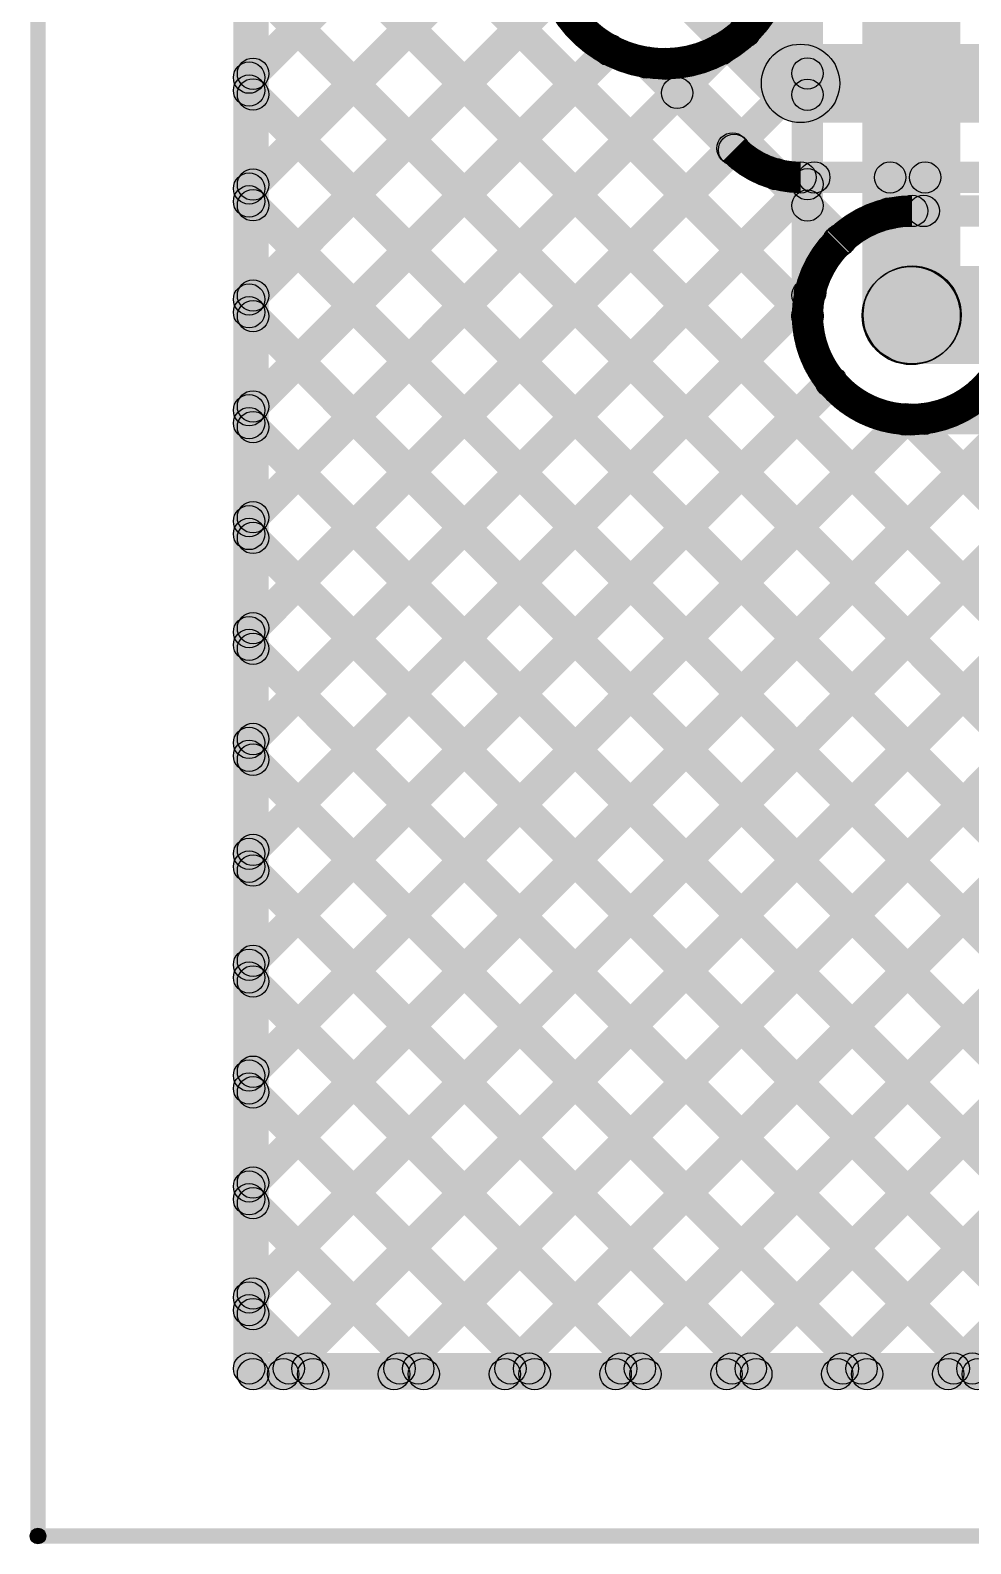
# Model space of a CAD drawing. Header units: millimetres. Extents: x 0 to 5.55, y 0 to 1.02.
# Drawn here: x -0.0019 to 0.2382, y -0.0033 to 0.3828 of the extents above; entities that cross this region are included whole.
import ezdxf

# ---------------------------------------------------------------- set-up
doc = ezdxf.new("R2010")
doc.units = ezdxf.units.MM
doc.header["$MEASUREMENT"] = 0
for name, color, linetype in [('BottomLayer', 5, 'Continuous'), ('Mechanical2', 216, 'Continuous'), ('TopLayer', 1, 'Continuous'), ('ViaHoleLayer', 16, 'Continuous')]:
    doc.layers.add(name, color=color, linetype=linetype)

msp = doc.modelspace()

# ---------------------------------------------------------------- hatches: boundary and pattern name
at = {"layer": 'BottomLayer'}
for points in [[(0.058, 0.04143), (0.05, 0.04143), (0.05, 0.995), (0.058, 0.995)], [(0.05117, 0.44947), (0.05683, 0.45512), (0.19933, 0.31262), (0.19367, 0.30697)], [(0.05683, 0.3396), (0.05117, 0.34526), (0.14974, 0.44383), (0.1554, 0.43817)], [(0.05683, 0.36788), (0.05117, 0.37354), (0.12146, 0.44383), (0.12712, 0.43817)], [(0.05117, 0.42118), (0.05683, 0.42684), (0.43941, 0.04426), (0.43375, 0.0386)], [(0.15293, 0.39693), (0.16707, 0.41107), (0.20181, 0.37633), (0.18767, 0.36219)], [(0.05117, 0.3929), (0.05683, 0.39856), (0.41112, 0.04426), (0.40547, 0.0386)], [(0.05683, 0.31131), (0.05117, 0.31697), (0.12968, 0.39548), (0.13533, 0.38982)], [(0.05683, 0.28303), (0.05117, 0.28869), (0.1431, 0.38062), (0.14876, 0.37496)], [(0.19474, 0.35926), (0.19474, 0.37926), (0.42071, 0.37926), (0.42071, 0.35926)], [(0.15263, 0.37177), (0.15829, 0.37743), (0.1806, 0.35512), (0.17494, 0.34946)], [(0.05117, 0.36461), (0.05683, 0.37027), (0.38284, 0.04426), (0.37718, 0.0386)], [(0.05683, 0.25475), (0.05117, 0.2604), (0.16041, 0.36965), (0.16607, 0.36399)], [(0.05683, 0.22646), (0.05117, 0.23212), (0.17456, 0.3555), (0.18021, 0.34985)], [(0.05683, 0.19818), (0.05117, 0.20383), (0.19543, 0.34809), (0.20108, 0.34243)], [(0.18567, 0.34326), (0.19132, 0.34892), (0.20789, 0.33235), (0.20223, 0.32669)], [(0.19474, 0.34126), (0.19474, 0.34926), (0.32797, 0.34926), (0.32797, 0.34126)], [(0.22015, 0.33322), (0.21449, 0.33887), (0.22371, 0.34809), (0.22937, 0.34243)], [(0.21478, 0.34243), (0.22043, 0.34809), (0.22899, 0.33953), (0.22333, 0.33388)], [(0.05117, 0.33633), (0.05683, 0.34199), (0.35456, 0.04426), (0.3489, 0.0386)], [(0.2232, 0.3327), (0.2232, 0.3407), (0.32797, 0.3407), (0.32797, 0.3327)], [(0.2232, 0.2977), (0.2232, 0.3227), (0.42071, 0.3227), (0.42071, 0.2977)], [(0.05683, 0.16989), (0.05117, 0.17555), (0.19433, 0.31871), (0.19999, 0.31305)], [(0.23184, 0.30116), (0.21416, 0.31884), (0.21437, 0.31904), (0.23204, 0.30137)], [(0.05117, 0.30805), (0.05683, 0.3137), (0.32627, 0.04426), (0.32061, 0.0386)], [(0.05683, 0.14161), (0.05117, 0.14727), (0.19979, 0.29589), (0.20545, 0.29023)], [(0.05683, 0.05676), (0.05117, 0.06241), (0.27529, 0.28653), (0.28095, 0.28088)], [(0.05683, 0.08504), (0.05117, 0.0907), (0.24701, 0.28653), (0.25266, 0.28088)], [(0.05683, 0.11332), (0.05117, 0.11898), (0.21857, 0.28638), (0.22422, 0.28072)], [(0.06696, 0.0386), (0.0613, 0.04426), (0.30358, 0.28653), (0.30923, 0.28088)], [(0.06696, 0.0386), (0.0613, 0.04426), (0.30358, 0.28653), (0.30923, 0.28088)], [(0.21997, 0.28067), (0.22562, 0.28633), (0.46769, 0.04426), (0.46204, 0.0386)], [(0.22629, 0.2797), (0.22629, 0.2877), (0.32797, 0.2877), (0.32797, 0.2797)], [(0.05117, 0.27976), (0.05683, 0.28542), (0.29799, 0.04426), (0.29233, 0.0386)], [(0.09524, 0.0386), (0.08959, 0.04426), (0.33058, 0.28525), (0.33624, 0.2796)], [(0.12353, 0.0386), (0.11787, 0.04426), (0.35887, 0.28525), (0.36452, 0.2796)], [(0.15181, 0.0386), (0.14616, 0.04426), (0.38715, 0.28525), (0.39281, 0.2796)], [(0.1801, 0.0386), (0.17444, 0.04426), (0.41543, 0.28525), (0.42109, 0.2796)], [(0.20838, 0.0386), (0.20272, 0.04426), (0.44372, 0.28525), (0.44938, 0.2796)], [(0.23667, 0.0386), (0.23101, 0.04426), (0.44719, 0.26044), (0.45284, 0.25478)], [(0.05117, 0.25148), (0.05683, 0.25713), (0.2697, 0.04426), (0.26405, 0.0386)], [(0.05117, 0.22319), (0.05683, 0.22885), (0.24142, 0.04426), (0.23576, 0.0386)], [(0.05117, 0.19491), (0.05683, 0.20057), (0.21313, 0.04426), (0.20748, 0.0386)], [(0.05117, 0.16662), (0.05683, 0.17228), (0.18485, 0.04426), (0.17919, 0.0386)], [(0.05117, 0.13834), (0.05683, 0.144), (0.15657, 0.04426), (0.15091, 0.0386)], [(0.05117, 0.11006), (0.05683, 0.11571), (0.12828, 0.04426), (0.12262, 0.0386)], [(0.05117, 0.08177), (0.05683, 0.08743), (0.1, 0.04426), (0.09434, 0.0386)], [(0.05117, 0.05349), (0.05683, 0.05914), (0.07171, 0.04426), (0.06606, 0.0386)], [(0.054, 0.03743), (0.054, 0.04543), (1.40751, 0.04543), (1.40751, 0.03743)]]:
    msp.add_hatch(color=5, dxfattribs=at).paths.add_polyline_path(points)
h = msp.add_hatch(color=5, dxfattribs=at)
edge = h.paths.add_edge_path()
edge.add_arc((0.14593, 0.37779), 0.004, 0, 360)
h = msp.add_hatch(color=5, dxfattribs=at)
edge = h.paths.add_edge_path()
edge.add_arc((0.15546, 0.3746), 0.004, 0, 360)
h = msp.add_hatch(color=5, dxfattribs=at)
edge = h.paths.add_edge_path()
edge.add_arc((0.15546, 0.3746), 0.004, 0, 360)
h = msp.add_hatch(color=5, dxfattribs=at)
edge = h.paths.add_edge_path()
edge.add_arc((0.19474, 0.36926), 0.01, 0, 360)
h = msp.add_hatch(color=5, dxfattribs=at)
edge = h.paths.add_edge_path()
edge.add_arc((0.19474, 0.36926), 0.01, 0, 360)
h = msp.add_hatch(color=5, dxfattribs=at)
edge = h.paths.add_edge_path()
edge.add_arc((0.054, 0.37071), 0.004, 0, 360)
h = msp.add_hatch(color=5, dxfattribs=at)
edge = h.paths.add_edge_path()
edge.add_arc((0.054, 0.36744), 0.004, 0, 360)
h = msp.add_hatch(color=5, dxfattribs=at)
edge = h.paths.add_edge_path()
edge.add_arc((0.16324, 0.36682), 0.004, 0, 360)
h = msp.add_hatch(color=5, dxfattribs=at)
edge = h.paths.add_edge_path()
edge.add_arc((0.17738, 0.35267), 0.004, 0, 360)
h = msp.add_hatch(color=5, dxfattribs=at)
edge = h.paths.add_edge_path()
edge.add_arc((0.17777, 0.35229), 0.004, 0, 360)
h = msp.add_hatch(color=5, dxfattribs=at)
edge = h.paths.add_edge_path()
edge.add_arc((0.17777, 0.35229), 0.004, 0, 360)
h = msp.add_hatch(color=5, dxfattribs=at)
edge = h.paths.add_edge_path()
edge.add_arc((0.17777, 0.35229), 0.004, 0, 360)
h = msp.add_hatch(color=5, dxfattribs=at)
edge = h.paths.add_edge_path()
edge.add_arc((0.18849, 0.34609), 0.004, 0, 360)
h = msp.add_hatch(color=5, dxfattribs=at)
edge = h.paths.add_edge_path()
edge.add_arc((0.19474, 0.34526), 0.004, 0, 360)
h = msp.add_hatch(color=5, dxfattribs=at)
edge = h.paths.add_edge_path()
edge.add_arc((0.19474, 0.34526), 0.004, 0, 360)
h = msp.add_hatch(color=5, dxfattribs=at)
edge = h.paths.add_edge_path()
edge.add_arc((0.19474, 0.34526), 0.004, 0, 360)
h = msp.add_hatch(color=5, dxfattribs=at)
edge = h.paths.add_edge_path()
edge.add_arc((0.19825, 0.34526), 0.004, 0, 360)
h = msp.add_hatch(color=5, dxfattribs=at)
edge = h.paths.add_edge_path()
edge.add_arc((0.2176, 0.34526), 0.004, 0, 360)
h = msp.add_hatch(color=5, dxfattribs=at)
edge = h.paths.add_edge_path()
edge.add_arc((0.22654, 0.34526), 0.004, 0, 360)
h = msp.add_hatch(color=5, dxfattribs=at)
edge = h.paths.add_edge_path()
edge.add_arc((0.054, 0.34243), 0.004, 0, 360)
h = msp.add_hatch(color=5, dxfattribs=at)
edge = h.paths.add_edge_path()
edge.add_arc((0.054, 0.33916), 0.004, 0, 360)
h = msp.add_hatch(color=5, dxfattribs=at)
edge = h.paths.add_edge_path()
edge.add_arc((0.21732, 0.33604), 0.004, 0, 360)
h = msp.add_hatch(color=5, dxfattribs=at)
edge = h.paths.add_edge_path()
edge.add_arc((0.2232, 0.3367), 0.004, 0, 360)
h = msp.add_hatch(color=5, dxfattribs=at)
edge = h.paths.add_edge_path()
edge.add_arc((0.2232, 0.3367), 0.004, 0, 360)
h = msp.add_hatch(color=5, dxfattribs=at)
edge = h.paths.add_edge_path()
edge.add_arc((0.2232, 0.3367), 0.004, 0, 360)
h = msp.add_hatch(color=5, dxfattribs=at)
edge = h.paths.add_edge_path()
edge.add_arc((0.22616, 0.3367), 0.004, 0, 360)
h = msp.add_hatch(color=5, dxfattribs=at)
edge = h.paths.add_edge_path()
edge.add_arc((0.20426, 0.32874), 0.004, 0, 360)
h = msp.add_hatch(color=5, dxfattribs=at)
edge = h.paths.add_edge_path()
edge.add_arc((0.20447, 0.32894), 0.004, 0, 360)
h = msp.add_hatch(color=5, dxfattribs=at)
edge = h.paths.add_edge_path()
edge.add_arc((0.20447, 0.32894), 0.004, 0, 360)
h = msp.add_hatch(color=5, dxfattribs=at)
edge = h.paths.add_edge_path()
edge.add_arc((0.20506, 0.32952), 0.004, 0, 360)
h = msp.add_hatch(color=5, dxfattribs=at)
edge = h.paths.add_edge_path()
edge.add_arc((0.223, 0.31), 0.0125, 0, 360)
h = msp.add_hatch(color=5, dxfattribs=at)
edge = h.paths.add_edge_path()
edge.add_arc((0.2232, 0.3102), 0.0125, 0, 360)
h = msp.add_hatch(color=5, dxfattribs=at)
edge = h.paths.add_edge_path()
edge.add_arc((0.2232, 0.3102), 0.0125, 0, 360)
h = msp.add_hatch(color=5, dxfattribs=at)
edge = h.paths.add_edge_path()
edge.add_arc((0.223, 0.31), 0.01181, 0, 360)
h = msp.add_hatch(color=5, dxfattribs=at)
edge = h.paths.add_edge_path()
edge.add_arc((0.054, 0.31414), 0.004, 0, 360)
h = msp.add_hatch(color=5, dxfattribs=at)
edge = h.paths.add_edge_path()
edge.add_arc((0.19716, 0.31588), 0.004, 0, 360)
h = msp.add_hatch(color=5, dxfattribs=at)
edge = h.paths.add_edge_path()
edge.add_arc((0.054, 0.31087), 0.004, 0, 360)
h = msp.add_hatch(color=5, dxfattribs=at)
edge = h.paths.add_edge_path()
edge.add_arc((0.1965, 0.3098), 0.004, 0, 360)
h = msp.add_hatch(color=5, dxfattribs=at)
edge = h.paths.add_edge_path()
edge.add_arc((0.20262, 0.29306), 0.004, 0, 360)
h = msp.add_hatch(color=5, dxfattribs=at)
edge = h.paths.add_edge_path()
edge.add_arc((0.054, 0.28586), 0.004, 0, 360)
h = msp.add_hatch(color=5, dxfattribs=at)
edge = h.paths.add_edge_path()
edge.add_arc((0.054, 0.28259), 0.004, 0, 360)
h = msp.add_hatch(color=5, dxfattribs=at)
edge = h.paths.add_edge_path()
edge.add_arc((0.2214, 0.28355), 0.004, 0, 360)
h = msp.add_hatch(color=5, dxfattribs=at)
edge = h.paths.add_edge_path()
edge.add_arc((0.2228, 0.2835), 0.004, 0, 360)
h = msp.add_hatch(color=5, dxfattribs=at)
edge = h.paths.add_edge_path()
edge.add_arc((0.22629, 0.2837), 0.004, 0, 360)
h = msp.add_hatch(color=5, dxfattribs=at)
edge = h.paths.add_edge_path()
edge.add_arc((0.22629, 0.2837), 0.004, 0, 360)
h = msp.add_hatch(color=5, dxfattribs=at)
edge = h.paths.add_edge_path()
edge.add_arc((0.054, 0.25757), 0.004, 0, 360)
h = msp.add_hatch(color=5, dxfattribs=at)
edge = h.paths.add_edge_path()
edge.add_arc((0.054, 0.25431), 0.004, 0, 360)
h = msp.add_hatch(color=5, dxfattribs=at)
edge = h.paths.add_edge_path()
edge.add_arc((0.054, 0.22929), 0.004, 0, 360)
h = msp.add_hatch(color=5, dxfattribs=at)
edge = h.paths.add_edge_path()
edge.add_arc((0.054, 0.22602), 0.004, 0, 360)
h = msp.add_hatch(color=5, dxfattribs=at)
edge = h.paths.add_edge_path()
edge.add_arc((0.054, 0.20101), 0.004, 0, 360)
h = msp.add_hatch(color=5, dxfattribs=at)
edge = h.paths.add_edge_path()
edge.add_arc((0.054, 0.19774), 0.004, 0, 360)
h = msp.add_hatch(color=5, dxfattribs=at)
edge = h.paths.add_edge_path()
edge.add_arc((0.054, 0.17272), 0.004, 0, 360)
h = msp.add_hatch(color=5, dxfattribs=at)
edge = h.paths.add_edge_path()
edge.add_arc((0.054, 0.16945), 0.004, 0, 360)
h = msp.add_hatch(color=5, dxfattribs=at)
edge = h.paths.add_edge_path()
edge.add_arc((0.054, 0.14444), 0.004, 0, 360)
h = msp.add_hatch(color=5, dxfattribs=at)
edge = h.paths.add_edge_path()
edge.add_arc((0.054, 0.14117), 0.004, 0, 360)
h = msp.add_hatch(color=5, dxfattribs=at)
edge = h.paths.add_edge_path()
edge.add_arc((0.054, 0.11615), 0.004, 0, 360)
h = msp.add_hatch(color=5, dxfattribs=at)
edge = h.paths.add_edge_path()
edge.add_arc((0.054, 0.11288), 0.004, 0, 360)
h = msp.add_hatch(color=5, dxfattribs=at)
edge = h.paths.add_edge_path()
edge.add_arc((0.054, 0.08787), 0.004, 0, 360)
h = msp.add_hatch(color=5, dxfattribs=at)
edge = h.paths.add_edge_path()
edge.add_arc((0.054, 0.0846), 0.004, 0, 360)
h = msp.add_hatch(color=5, dxfattribs=at)
edge = h.paths.add_edge_path()
edge.add_arc((0.054, 0.05958), 0.004, 0, 360)
h = msp.add_hatch(color=5, dxfattribs=at)
edge = h.paths.add_edge_path()
edge.add_arc((0.054, 0.05632), 0.004, 0, 360)
h = msp.add_hatch(color=5, dxfattribs=at)
edge = h.paths.add_edge_path()
edge.add_arc((0.054, 0.04143), 0.004, 0, 360)
h = msp.add_hatch(color=5, dxfattribs=at)
edge = h.paths.add_edge_path()
edge.add_arc((0.054, 0.04143), 0.004, 0, 360)
h = msp.add_hatch(color=5, dxfattribs=at)
edge = h.paths.add_edge_path()
edge.add_arc((0.06413, 0.04143), 0.004, 0, 360)
h = msp.add_hatch(color=5, dxfattribs=at)
edge = h.paths.add_edge_path()
edge.add_arc((0.06413, 0.04143), 0.004, 0, 360)
h = msp.add_hatch(color=5, dxfattribs=at)
edge = h.paths.add_edge_path()
edge.add_arc((0.06888, 0.04143), 0.004, 0, 360)
h = msp.add_hatch(color=5, dxfattribs=at)
edge = h.paths.add_edge_path()
edge.add_arc((0.09242, 0.04143), 0.004, 0, 360)
h = msp.add_hatch(color=5, dxfattribs=at)
edge = h.paths.add_edge_path()
edge.add_arc((0.09717, 0.04143), 0.004, 0, 360)
h = msp.add_hatch(color=5, dxfattribs=at)
edge = h.paths.add_edge_path()
edge.add_arc((0.1207, 0.04143), 0.004, 0, 360)
h = msp.add_hatch(color=5, dxfattribs=at)
edge = h.paths.add_edge_path()
edge.add_arc((0.12545, 0.04143), 0.004, 0, 360)
h = msp.add_hatch(color=5, dxfattribs=at)
edge = h.paths.add_edge_path()
edge.add_arc((0.14898, 0.04143), 0.004, 0, 360)
h = msp.add_hatch(color=5, dxfattribs=at)
edge = h.paths.add_edge_path()
edge.add_arc((0.15374, 0.04143), 0.004, 0, 360)
h = msp.add_hatch(color=5, dxfattribs=at)
edge = h.paths.add_edge_path()
edge.add_arc((0.17727, 0.04143), 0.004, 0, 360)
h = msp.add_hatch(color=5, dxfattribs=at)
edge = h.paths.add_edge_path()
edge.add_arc((0.18202, 0.04143), 0.004, 0, 360)
h = msp.add_hatch(color=5, dxfattribs=at)
edge = h.paths.add_edge_path()
edge.add_arc((0.20555, 0.04143), 0.004, 0, 360)
h = msp.add_hatch(color=5, dxfattribs=at)
edge = h.paths.add_edge_path()
edge.add_arc((0.21031, 0.04143), 0.004, 0, 360)
h = msp.add_hatch(color=5, dxfattribs=at)
edge = h.paths.add_edge_path()
edge.add_arc((0.23384, 0.04143), 0.004, 0, 360)
h = msp.add_hatch(color=5, dxfattribs=at)
edge = h.paths.add_edge_path()
edge.add_arc((0.23859, 0.04143), 0.004, 0, 360)
at = {"layer": 'Mechanical2'}
for points in [[(0.00208, -0.00129), (-0.00185, -0.00129), (-0.00185, 1.02233), (0.00208, 1.02233)], [(0.00012, -0.00326), (0.00012, 0.00068), (1.45681, 0.00068), (1.45681, -0.00326)]]:
    msp.add_hatch(color=216, dxfattribs=at).paths.add_polyline_path(points)
h = msp.add_hatch(color=216, dxfattribs=at)
edge = h.paths.add_edge_path()
edge.add_arc((0.00012, -0.00129), 0.00197, 0, 360)
h = msp.add_hatch(color=216, dxfattribs=at)
edge = h.paths.add_edge_path()
edge.add_arc((0.00012, -0.00129), 0.00197, 0, 360)
at = {"layer": 'TopLayer'}
for points in [[(0.059, 0.04), (0.051, 0.04), (0.051, 0.99357), (0.059, 0.99357)], [(0.2355, 0.31), (0.2105, 0.31), (0.2105, 0.643), (0.2355, 0.643)], [(0.05217, 0.44847), (0.05783, 0.45412), (0.19933, 0.31262), (0.19367, 0.30697)], [(0.05783, 0.36888), (0.05217, 0.37454), (0.12147, 0.44383), (0.12712, 0.43818)], [(0.2005, 0.31), (0.1925, 0.31), (0.1925, 0.44101), (0.2005, 0.44101)], [(0.05783, 0.3406), (0.05217, 0.34626), (0.13317, 0.42726), (0.13883, 0.4216)], [(0.05217, 0.42018), (0.05783, 0.42584), (0.44084, 0.04283), (0.43518, 0.03717)], [(0.05217, 0.3919), (0.05783, 0.39756), (0.41256, 0.04283), (0.4069, 0.03717)], [(0.05783, 0.31231), (0.05217, 0.31797), (0.12968, 0.39548), (0.13533, 0.38982)], [(0.17763, 0.37958), (0.18329, 0.38523), (0.19933, 0.36919), (0.19367, 0.36354)], [(0.05783, 0.25575), (0.05217, 0.2614), (0.17156, 0.38079), (0.17722, 0.37513)], [(0.05783, 0.28403), (0.05217, 0.28969), (0.1431, 0.38062), (0.14876, 0.37496)], [(0.05783, 0.22746), (0.05217, 0.23312), (0.19367, 0.37462), (0.19933, 0.36896)], [(0.1575, 0.37143), (0.16316, 0.37708), (0.19933, 0.34091), (0.19367, 0.33525)], [(0.05217, 0.36362), (0.05783, 0.36927), (0.38427, 0.04283), (0.37862, 0.03717)], [(0.05783, 0.08604), (0.05217, 0.0917), (0.31166, 0.35118), (0.31731, 0.34553)], [(0.05783, 0.19918), (0.05217, 0.20483), (0.19367, 0.34633), (0.19933, 0.34068)], [(0.05217, 0.33533), (0.05783, 0.34099), (0.35599, 0.04283), (0.35033, 0.03717)], [(0.05783, 0.05776), (0.05217, 0.06341), (0.3258, 0.33704), (0.33146, 0.33138)], [(0.06553, 0.03717), (0.05987, 0.04283), (0.33994, 0.3229), (0.3456, 0.31724)], [(0.06553, 0.03717), (0.05987, 0.04283), (0.33994, 0.3229), (0.3456, 0.31724)], [(0.05783, 0.17089), (0.05217, 0.17655), (0.19367, 0.31805), (0.19933, 0.31239)], [(0.05217, 0.30705), (0.05783, 0.3127), (0.3277, 0.04283), (0.32205, 0.03717)], [(0.09381, 0.03717), (0.08816, 0.04283), (0.35408, 0.30876), (0.35974, 0.3031)], [(0.05783, 0.14261), (0.05217, 0.14827), (0.19979, 0.29589), (0.20545, 0.29023)], [(0.1221, 0.03717), (0.11644, 0.04283), (0.36822, 0.29461), (0.37388, 0.28896)], [(0.05783, 0.11432), (0.05217, 0.11998), (0.21857, 0.28638), (0.22422, 0.28072)], [(0.21997, 0.28067), (0.22562, 0.28633), (0.46913, 0.04283), (0.46347, 0.03717)], [(0.05217, 0.27876), (0.05783, 0.28442), (0.29942, 0.04283), (0.29376, 0.03717)], [(0.15038, 0.03717), (0.14472, 0.04283), (0.38237, 0.28047), (0.38802, 0.27481)], [(0.17867, 0.03717), (0.17301, 0.04283), (0.39651, 0.26633), (0.40217, 0.26067)], [(0.05217, 0.25048), (0.05783, 0.25613), (0.27113, 0.04283), (0.26548, 0.03717)], [(0.20695, 0.03717), (0.20129, 0.04283), (0.41065, 0.25219), (0.41631, 0.24653)], [(0.23523, 0.03717), (0.22958, 0.04283), (0.42479, 0.23804), (0.43045, 0.23239)], [(0.05217, 0.22219), (0.05783, 0.22785), (0.24285, 0.04283), (0.23719, 0.03717)], [(0.05217, 0.19391), (0.05783, 0.19957), (0.21457, 0.04283), (0.20891, 0.03717)], [(0.05217, 0.16562), (0.05783, 0.17128), (0.18628, 0.04283), (0.18063, 0.03717)], [(0.05217, 0.13734), (0.05783, 0.143), (0.158, 0.04283), (0.15234, 0.03717)], [(0.05217, 0.10906), (0.05783, 0.11471), (0.12971, 0.04283), (0.12406, 0.03717)], [(0.05217, 0.08077), (0.05783, 0.08643), (0.10143, 0.04283), (0.09577, 0.03717)], [(0.05217, 0.05249), (0.05783, 0.05814), (0.07314, 0.04283), (0.06749, 0.03717)], [(0.055, 0.036), (0.055, 0.044), (1.40851, 0.044), (1.40851, 0.036)]]:
    msp.add_hatch(color=1, dxfattribs=at).paths.add_polyline_path(points)
h = msp.add_hatch(color=1, dxfattribs=at)
edge = h.paths.add_edge_path()
edge.add_arc((0.18046, 0.3824), 0.004, 0, 360)
h = msp.add_hatch(color=1, dxfattribs=at)
edge = h.paths.add_edge_path()
edge.add_arc((0.14593, 0.37779), 0.004, 0, 360)
h = msp.add_hatch(color=1, dxfattribs=at)
edge = h.paths.add_edge_path()
edge.add_arc((0.17439, 0.37796), 0.004, 0, 360)
h = msp.add_hatch(color=1, dxfattribs=at)
edge = h.paths.add_edge_path()
edge.add_arc((0.055, 0.37171), 0.004, 0, 360)
h = msp.add_hatch(color=1, dxfattribs=at)
edge = h.paths.add_edge_path()
edge.add_arc((0.16033, 0.37425), 0.004, 0, 360)
h = msp.add_hatch(color=1, dxfattribs=at)
edge = h.paths.add_edge_path()
edge.add_arc((0.1965, 0.37179), 0.004, 0, 360)
h = msp.add_hatch(color=1, dxfattribs=at)
edge = h.paths.add_edge_path()
edge.add_arc((0.055, 0.36644), 0.004, 0, 360)
h = msp.add_hatch(color=1, dxfattribs=at)
edge = h.paths.add_edge_path()
edge.add_arc((0.1965, 0.36636), 0.004, 0, 360)
h = msp.add_hatch(color=1, dxfattribs=at)
edge = h.paths.add_edge_path()
edge.add_arc((0.1965, 0.34351), 0.004, 0, 360)
h = msp.add_hatch(color=1, dxfattribs=at)
edge = h.paths.add_edge_path()
edge.add_arc((0.055, 0.34343), 0.004, 0, 360)
h = msp.add_hatch(color=1, dxfattribs=at)
edge = h.paths.add_edge_path()
edge.add_arc((0.055, 0.33816), 0.004, 0, 360)
h = msp.add_hatch(color=1, dxfattribs=at)
edge = h.paths.add_edge_path()
edge.add_arc((0.1965, 0.33808), 0.004, 0, 360)
h = msp.add_hatch(color=1, dxfattribs=at)
edge = h.paths.add_edge_path()
edge.add_arc((0.223, 0.31), 0.0125, 0, 360)
h = msp.add_hatch(color=1, dxfattribs=at)
edge = h.paths.add_edge_path()
edge.add_arc((0.223, 0.31), 0.01181, 0, 360)
h = msp.add_hatch(color=1, dxfattribs=at)
edge = h.paths.add_edge_path()
edge.add_arc((0.055, 0.31514), 0.004, 0, 360)
h = msp.add_hatch(color=1, dxfattribs=at)
edge = h.paths.add_edge_path()
edge.add_arc((0.1965, 0.31522), 0.004, 0, 360)
h = msp.add_hatch(color=1, dxfattribs=at)
edge = h.paths.add_edge_path()
edge.add_arc((0.055, 0.30987), 0.004, 0, 360)
h = msp.add_hatch(color=1, dxfattribs=at)
edge = h.paths.add_edge_path()
edge.add_arc((0.1965, 0.31), 0.004, 0, 360)
h = msp.add_hatch(color=1, dxfattribs=at)
edge = h.paths.add_edge_path()
edge.add_arc((0.1965, 0.31), 0.004, 0, 360)
h = msp.add_hatch(color=1, dxfattribs=at)
edge = h.paths.add_edge_path()
edge.add_arc((0.1965, 0.3098), 0.004, 0, 360)
h = msp.add_hatch(color=1, dxfattribs=at)
edge = h.paths.add_edge_path()
edge.add_arc((0.20262, 0.29306), 0.004, 0, 360)
h = msp.add_hatch(color=1, dxfattribs=at)
edge = h.paths.add_edge_path()
edge.add_arc((0.055, 0.28686), 0.004, 0, 360)
h = msp.add_hatch(color=1, dxfattribs=at)
edge = h.paths.add_edge_path()
edge.add_arc((0.2214, 0.28355), 0.004, 0, 360)
h = msp.add_hatch(color=1, dxfattribs=at)
edge = h.paths.add_edge_path()
edge.add_arc((0.2228, 0.2835), 0.004, 0, 360)
h = msp.add_hatch(color=1, dxfattribs=at)
edge = h.paths.add_edge_path()
edge.add_arc((0.055, 0.28159), 0.004, 0, 360)
h = msp.add_hatch(color=1, dxfattribs=at)
edge = h.paths.add_edge_path()
edge.add_arc((0.055, 0.25857), 0.004, 0, 360)
h = msp.add_hatch(color=1, dxfattribs=at)
edge = h.paths.add_edge_path()
edge.add_arc((0.055, 0.25331), 0.004, 0, 360)
h = msp.add_hatch(color=1, dxfattribs=at)
edge = h.paths.add_edge_path()
edge.add_arc((0.055, 0.23029), 0.004, 0, 360)
h = msp.add_hatch(color=1, dxfattribs=at)
edge = h.paths.add_edge_path()
edge.add_arc((0.055, 0.22502), 0.004, 0, 360)
h = msp.add_hatch(color=1, dxfattribs=at)
edge = h.paths.add_edge_path()
edge.add_arc((0.055, 0.20201), 0.004, 0, 360)
h = msp.add_hatch(color=1, dxfattribs=at)
edge = h.paths.add_edge_path()
edge.add_arc((0.055, 0.19674), 0.004, 0, 360)
h = msp.add_hatch(color=1, dxfattribs=at)
edge = h.paths.add_edge_path()
edge.add_arc((0.055, 0.17372), 0.004, 0, 360)
h = msp.add_hatch(color=1, dxfattribs=at)
edge = h.paths.add_edge_path()
edge.add_arc((0.055, 0.16845), 0.004, 0, 360)
h = msp.add_hatch(color=1, dxfattribs=at)
edge = h.paths.add_edge_path()
edge.add_arc((0.055, 0.14544), 0.004, 0, 360)
h = msp.add_hatch(color=1, dxfattribs=at)
edge = h.paths.add_edge_path()
edge.add_arc((0.055, 0.14017), 0.004, 0, 360)
h = msp.add_hatch(color=1, dxfattribs=at)
edge = h.paths.add_edge_path()
edge.add_arc((0.055, 0.11715), 0.004, 0, 360)
h = msp.add_hatch(color=1, dxfattribs=at)
edge = h.paths.add_edge_path()
edge.add_arc((0.055, 0.11188), 0.004, 0, 360)
h = msp.add_hatch(color=1, dxfattribs=at)
edge = h.paths.add_edge_path()
edge.add_arc((0.055, 0.08887), 0.004, 0, 360)
h = msp.add_hatch(color=1, dxfattribs=at)
edge = h.paths.add_edge_path()
edge.add_arc((0.055, 0.0836), 0.004, 0, 360)
h = msp.add_hatch(color=1, dxfattribs=at)
edge = h.paths.add_edge_path()
edge.add_arc((0.055, 0.06058), 0.004, 0, 360)
h = msp.add_hatch(color=1, dxfattribs=at)
edge = h.paths.add_edge_path()
edge.add_arc((0.055, 0.05532), 0.004, 0, 360)
h = msp.add_hatch(color=1, dxfattribs=at)
edge = h.paths.add_edge_path()
edge.add_arc((0.055, 0.04), 0.004, 0, 360)
h = msp.add_hatch(color=1, dxfattribs=at)
edge = h.paths.add_edge_path()
edge.add_arc((0.055, 0.04), 0.004, 0, 360)
h = msp.add_hatch(color=1, dxfattribs=at)
edge = h.paths.add_edge_path()
edge.add_arc((0.0627, 0.04), 0.004, 0, 360)
h = msp.add_hatch(color=1, dxfattribs=at)
edge = h.paths.add_edge_path()
edge.add_arc((0.0627, 0.04), 0.004, 0, 360)
h = msp.add_hatch(color=1, dxfattribs=at)
edge = h.paths.add_edge_path()
edge.add_arc((0.07032, 0.04), 0.004, 0, 360)
h = msp.add_hatch(color=1, dxfattribs=at)
edge = h.paths.add_edge_path()
edge.add_arc((0.09098, 0.04), 0.004, 0, 360)
h = msp.add_hatch(color=1, dxfattribs=at)
edge = h.paths.add_edge_path()
edge.add_arc((0.0986, 0.04), 0.004, 0, 360)
h = msp.add_hatch(color=1, dxfattribs=at)
edge = h.paths.add_edge_path()
edge.add_arc((0.11927, 0.04), 0.004, 0, 360)
h = msp.add_hatch(color=1, dxfattribs=at)
edge = h.paths.add_edge_path()
edge.add_arc((0.12688, 0.04), 0.004, 0, 360)
h = msp.add_hatch(color=1, dxfattribs=at)
edge = h.paths.add_edge_path()
edge.add_arc((0.14755, 0.04), 0.004, 0, 360)
h = msp.add_hatch(color=1, dxfattribs=at)
edge = h.paths.add_edge_path()
edge.add_arc((0.15517, 0.04), 0.004, 0, 360)
h = msp.add_hatch(color=1, dxfattribs=at)
edge = h.paths.add_edge_path()
edge.add_arc((0.17584, 0.04), 0.004, 0, 360)
h = msp.add_hatch(color=1, dxfattribs=at)
edge = h.paths.add_edge_path()
edge.add_arc((0.18345, 0.04), 0.004, 0, 360)
h = msp.add_hatch(color=1, dxfattribs=at)
edge = h.paths.add_edge_path()
edge.add_arc((0.20412, 0.04), 0.004, 0, 360)
h = msp.add_hatch(color=1, dxfattribs=at)
edge = h.paths.add_edge_path()
edge.add_arc((0.21174, 0.04), 0.004, 0, 360)
h = msp.add_hatch(color=1, dxfattribs=at)
edge = h.paths.add_edge_path()
edge.add_arc((0.23241, 0.04), 0.004, 0, 360)
h = msp.add_hatch(color=1, dxfattribs=at)
edge = h.paths.add_edge_path()
edge.add_arc((0.24002, 0.04), 0.004, 0, 360)
at = {"layer": 'ViaHoleLayer'}
h = msp.add_hatch(color=16, dxfattribs=at)
edge = h.paths.add_edge_path()
edge.add_arc((0.223, 0.31), 0.00591, 0, 360)

# ---------------------------------------------------------------- linework, layer by layer
at = {"layer": 'BottomLayer', "const_width": 0.008}
for points in [[(0.15546, 0.3746, -1.97187), (0.1894, 0.40854)], [(0.19474, 0.34526, -0.198912), (0.17777, 0.35229)], [(0.19474, 0.34526, -0.198912), (0.17777, 0.35229)], [(0.20447, 0.32894, -0.198912), (0.2232, 0.3367)], [(0.20447, 0.32894, -0.198912), (0.2232, 0.3367)], [(0.22629, 0.2837, -0.714135), (0.20426, 0.32874)]]:
    msp.add_lwpolyline(points, format="xyb", dxfattribs=at)
at = {"layer": 'BottomLayer'}
for centre, radius in [((0.14593, 0.37779), 0.004), ((0.15546, 0.3746), 0.004), ((0.15546, 0.3746), 0.004), ((0.19474, 0.36926), 0.01), ((0.19474, 0.36926), 0.01), ((0.054, 0.37071), 0.004), ((0.054, 0.36744), 0.004), ((0.16324, 0.36682), 0.004), ((0.17738, 0.35267), 0.004), ((0.17777, 0.35229), 0.004), ((0.17777, 0.35229), 0.004), ((0.17777, 0.35229), 0.004), ((0.18849, 0.34609), 0.004), ((0.19474, 0.34526), 0.004), ((0.19474, 0.34526), 0.004), ((0.19474, 0.34526), 0.004), ((0.19825, 0.34526), 0.004), ((0.2176, 0.34526), 0.004), ((0.22654, 0.34526), 0.004), ((0.054, 0.34243), 0.004), ((0.054, 0.33916), 0.004), ((0.21732, 0.33604), 0.004), ((0.2232, 0.3367), 0.004), ((0.2232, 0.3367), 0.004), ((0.2232, 0.3367), 0.004), ((0.22616, 0.3367), 0.004), ((0.20426, 0.32874), 0.004), ((0.20447, 0.32894), 0.004), ((0.20447, 0.32894), 0.004), ((0.20506, 0.32952), 0.004), ((0.223, 0.31), 0.0125), ((0.2232, 0.3102), 0.0125), ((0.2232, 0.3102), 0.0125), ((0.054, 0.31414), 0.004), ((0.19716, 0.31588), 0.004), ((0.054, 0.31087), 0.004), ((0.1965, 0.3098), 0.004), ((0.20262, 0.29306), 0.004), ((0.054, 0.28586), 0.004), ((0.054, 0.28259), 0.004), ((0.2214, 0.28355), 0.004), ((0.2228, 0.2835), 0.004), ((0.22629, 0.2837), 0.004), ((0.22629, 0.2837), 0.004), ((0.054, 0.25757), 0.004), ((0.054, 0.25431), 0.004), ((0.054, 0.22929), 0.004), ((0.054, 0.22602), 0.004), ((0.054, 0.20101), 0.004), ((0.054, 0.19774), 0.004), ((0.054, 0.17272), 0.004), ((0.054, 0.16945), 0.004), ((0.054, 0.14444), 0.004), ((0.054, 0.14117), 0.004), ((0.054, 0.11615), 0.004), ((0.054, 0.11288), 0.004), ((0.054, 0.08787), 0.004), ((0.054, 0.0846), 0.004), ((0.054, 0.05958), 0.004), ((0.054, 0.05632), 0.004), ((0.054, 0.04143), 0.004), ((0.054, 0.04143), 0.004), ((0.06413, 0.04143), 0.004), ((0.06413, 0.04143), 0.004), ((0.06888, 0.04143), 0.004), ((0.09242, 0.04143), 0.004), ((0.09717, 0.04143), 0.004), ((0.1207, 0.04143), 0.004), ((0.12545, 0.04143), 0.004), ((0.14898, 0.04143), 0.004), ((0.15374, 0.04143), 0.004), ((0.17727, 0.04143), 0.004), ((0.18202, 0.04143), 0.004), ((0.20555, 0.04143), 0.004), ((0.21031, 0.04143), 0.004), ((0.23384, 0.04143), 0.004), ((0.23859, 0.04143), 0.004)]:
    msp.add_circle(centre, radius, dxfattribs=at)
at = {"layer": 'Mechanical2'}
msp.add_circle((0.00012, -0.00129), 0.00197, dxfattribs=at)
msp.add_circle((0.00012, -0.00129), 0.00197, dxfattribs=at)
at = {"layer": 'TopLayer', "const_width": 0.008}
for points in [[(0.18975, 0.404, -1.379139), (0.136, 0.42158)], [(0.2495, 0.31, -1), (0.1965, 0.31)]]:
    msp.add_lwpolyline(points, format="xyb", dxfattribs=at)
at = {"layer": 'TopLayer'}
for centre, radius in [((0.18046, 0.3824), 0.004), ((0.14593, 0.37779), 0.004), ((0.17439, 0.37796), 0.004), ((0.055, 0.37171), 0.004), ((0.16033, 0.37425), 0.004), ((0.1965, 0.37179), 0.004), ((0.055, 0.36644), 0.004), ((0.1965, 0.36636), 0.004), ((0.1965, 0.34351), 0.004), ((0.055, 0.34343), 0.004), ((0.055, 0.33816), 0.004), ((0.1965, 0.33808), 0.004), ((0.223, 0.31), 0.0125), ((0.055, 0.31514), 0.004), ((0.1965, 0.31522), 0.004), ((0.055, 0.30987), 0.004), ((0.1965, 0.31), 0.004), ((0.1965, 0.31), 0.004), ((0.1965, 0.3098), 0.004), ((0.20262, 0.29306), 0.004), ((0.055, 0.28686), 0.004), ((0.2214, 0.28355), 0.004), ((0.2228, 0.2835), 0.004), ((0.055, 0.28159), 0.004), ((0.055, 0.25857), 0.004), ((0.055, 0.25331), 0.004), ((0.055, 0.23029), 0.004), ((0.055, 0.22502), 0.004), ((0.055, 0.20201), 0.004), ((0.055, 0.19674), 0.004), ((0.055, 0.17372), 0.004), ((0.055, 0.16845), 0.004), ((0.055, 0.14544), 0.004), ((0.055, 0.14017), 0.004), ((0.055, 0.11715), 0.004), ((0.055, 0.11188), 0.004), ((0.055, 0.08887), 0.004), ((0.055, 0.0836), 0.004), ((0.055, 0.06058), 0.004), ((0.055, 0.05532), 0.004), ((0.055, 0.04), 0.004), ((0.055, 0.04), 0.004), ((0.0627, 0.04), 0.004), ((0.0627, 0.04), 0.004), ((0.07032, 0.04), 0.004), ((0.09098, 0.04), 0.004), ((0.0986, 0.04), 0.004), ((0.11927, 0.04), 0.004), ((0.12688, 0.04), 0.004), ((0.14755, 0.04), 0.004), ((0.15517, 0.04), 0.004), ((0.17584, 0.04), 0.004), ((0.18345, 0.04), 0.004), ((0.20412, 0.04), 0.004), ((0.21174, 0.04), 0.004), ((0.23241, 0.04), 0.004), ((0.24002, 0.04), 0.004)]:
    msp.add_circle(centre, radius, dxfattribs=at)

doc.saveas('drawing.dxf')
